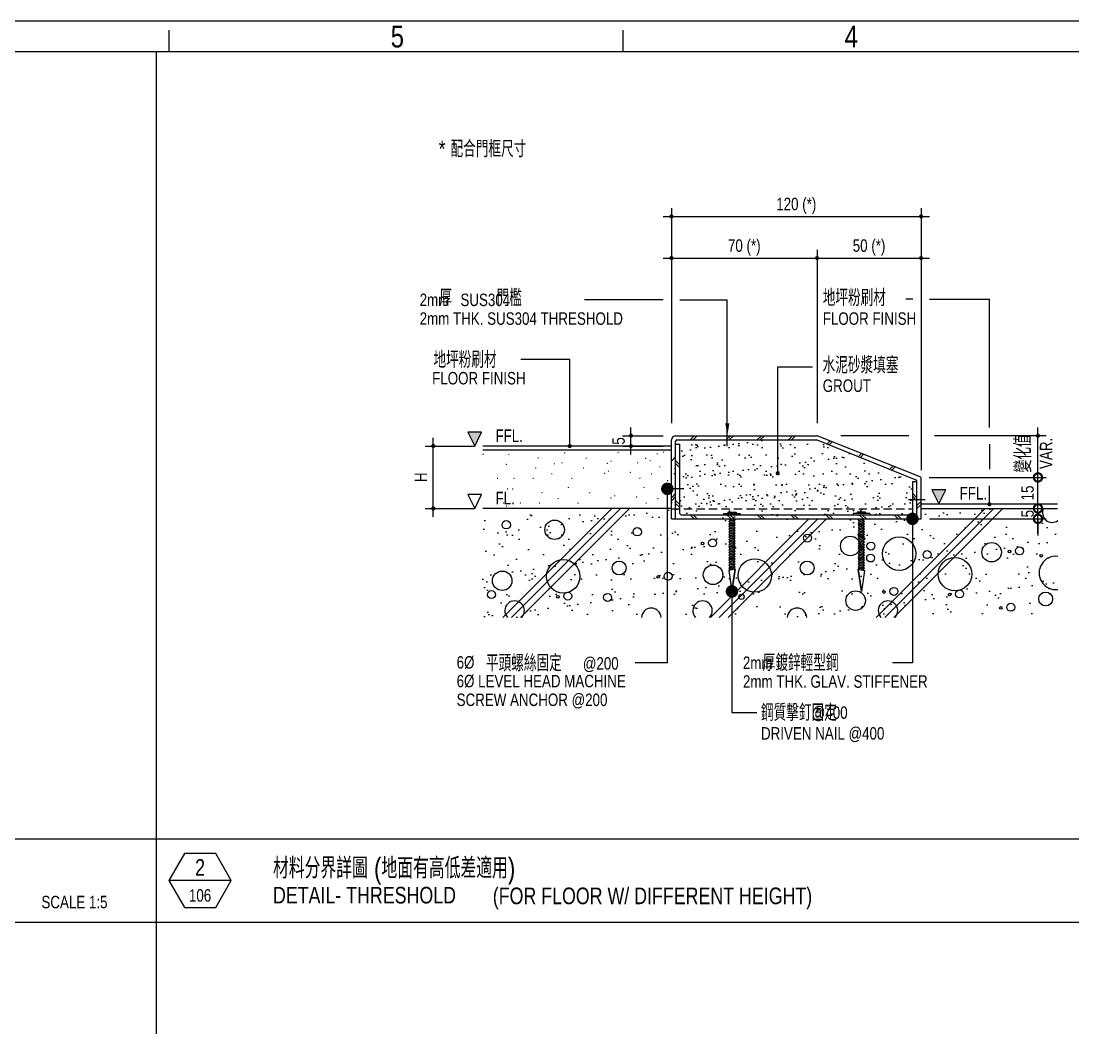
# Model space of a CAD drawing. Extents: x -15449 to 568150, y -1239737 to 53667.
# Drawn here: x 13911 to 14163.9, y 7587.8 to 7830 of the extents above; entities that cross this region are included whole.
import ezdxf
from ezdxf.enums import TextEntityAlignment as Align

# ---------------------------------------------------------------- set-up
doc = ezdxf.new("R2010")
doc.units = 0
doc.header["$LTSCALE"] = 8
doc.linetypes.add('HIDDEN', pattern=[0.375, 0.25, -0.125])
doc.layers.get('0').update_dxf_attribs({"color": 1, "linetype": 'CONTINUOUS'})
doc.layers.get('Defpoints').update_dxf_attribs({"linetype": 'CONTINUOUS'})
for name, color, linetype in [('1', 1, 'CONTINUOUS'), ('2', 2, 'CONTINUOUS'), ('3', 3, 'CONTINUOUS'), ('4', 4, 'CONTINUOUS'), ('BOR', 1, 'CONTINUOUS'), ('DIM', 1, 'CONTINUOUS'), ('NOTE', 2, 'CONTINUOUS'), ('SECTIONS', 3, 'CONTINUOUS'), ('TEXT', 2, 'CONTINUOUS')]:
    doc.layers.add(name, color=color, linetype=linetype)
doc.styles.add('ACADCHN6', font='CTCICHN0.shx', dxfattribs={"bigfont": 'ACADCHN6.shx'})
doc.styles.add('CTCIL_A1_DWG$0$ARIAL', font='Arial')
doc.styles.add('S1', font='AUCAD', dxfattribs={"width": 0.8, "height": 3})
doc.dimstyles.new('ARCH-2', dxfattribs={"dimscale": 100, "dimtxt": 3, "dimasz": 0.04, "dimexe": 0.02, "dimexo": 0.02, "dimgap": 0.01, "dimtad": 1, "dimdec": 0, "dimlfac": 2, "dimzin": 0, "dimdsep": 46, "dimtxsty": 'S1', "dimblk": 'DOTSMALL', "dimcen": 0.02, "dimdle": 0.02, "dimclrd": 1, "dimclre": 1, "dimclrt": 2, "dimadec": 0, "dimazin": 0, "dimtfac": 1, "dimtdec": 0, "dimtix": 1, "dimtofl": 0, "dimtmove": 1, "dimatfit": 3, "dimfxl": 1, "dimtolj": 1, "dimtzin": 0, "dimlwd": -1, "dimlwe": -1, "dimarcsym": 0})
doc.dimstyles.new('CTCI_CVLLEADER', dxfattribs={"dimtxt": 3, "dimasz": 3, "dimexe": 2, "dimexo": 2, "dimgap": 1, "dimtad": 0, "dimtih": 1, "dimtoh": 1, "dimdec": 4, "dimlfac": 100, "dimzin": 0, "dimdsep": 46, "dimtxsty": 'S1', "dimblk": 'DTARROWF', "dimcen": 2, "dimclrd": 1, "dimclre": 1, "dimclrt": 2, "dimadec": 0, "dimazin": 0, "dimtfac": 1, "dimtdec": 4, "dimtofl": 0, "dimtmove": 0, "dimatfit": 3, "dimldrblk": 'DTARROWF', "dimfxl": 1, "dimtolj": 1, "dimtzin": 0, "dimarcsym": 0})

# ---------------------------------------------------------------- blocks, each defined once
blk = doc.blocks.new('DARROW1')
at = {"layer": '1', "color": 2}
blk.add_solid([(-3, -0.5), (-3, 0.5), (0, 0)], dxfattribs=at)
blk = doc.blocks.new('darrow9')
at = {"color": 2, "const_width": 0.5}
blk.add_lwpolyline([(-0.25, 0, 1), (0.25, 0, 1)], format="xyb", close=True, dxfattribs=at)
blk = doc.blocks.new('DTARROWF')
at = {"color": 0, "const_width": 0.5}
blk.add_lwpolyline([(-0.25, 0, 1), (0.25, 0, 1)], format="xyb", close=True, dxfattribs=at)
blk = doc.blocks.new('_DotSmall')
at = {"color": 0, "linetype": 'ByBlock', "const_width": 0.5}
blk.add_lwpolyline([(-0.0625, 0, 1), (0.0625, 0, 1)], format="xyb", close=True, dxfattribs=at)
blk = doc.blocks.new('*D314')
at = {"layer": '1', "color": 1, "transparency": 16777216}
for p, q in [((14155.49, 7712.78), (14155.49, 7716.78)), ((14129.39, 7712.78), (14157.49, 7712.78)), ((14129.39, 7710.28), (14157.49, 7710.28)), ((14155.49, 7710.28), (14155.49, 7706.28))]:
    blk.add_line(p, q, dxfattribs=at)
at = {"layer": 'Defpoints', "color": 0, "transparency": 16777216}
for p in [(14127.39, 7712.78), (14155.49, 7712.78), (14127.39, 7710.28)]:
    blk.add_point(p, dxfattribs=at)
at = {"layer": '1', "color": 1, "transparency": 16777216, "xscale": 4, "yscale": 4, "zscale": 4}
for p, rotation in [((14155.49, 7712.78), 270), ((14155.49, 7710.28), 90)]:
    blk.add_blockref('_DotSmall', p, dxfattribs=dict(at, rotation=rotation))
at = {"layer": '1', "color": 2, "transparency": 16777216, "insert": (14152.99, 7711.53), "char_height": 3, "attachment_point": 5, "rotation": 90, "style": 'S1'}
blk.add_mtext('\\A1;5', dxfattribs=at)
blk = doc.blocks.new('*D315')
at = {"layer": '1', "color": 1, "transparency": 16777216}
for p, q in [((14129.33, 7720.24), (14157.49, 7720.24)), ((14155.49, 7710.78), (14155.49, 7722.24)), ((14129.39, 7712.78), (14157.49, 7712.78))]:
    blk.add_line(p, q, dxfattribs=at)
at = {"layer": 'Defpoints', "color": 0, "transparency": 16777216}
for p in [(14127.33, 7720.24), (14155.49, 7720.24), (14127.39, 7712.78)]:
    blk.add_point(p, dxfattribs=at)
at = {"layer": '1', "color": 1, "transparency": 16777216, "xscale": 4, "yscale": 4, "zscale": 4}
for p, rotation in [((14155.49, 7720.24), 90), ((14155.49, 7712.78), 270)]:
    blk.add_blockref('_DotSmall', p, dxfattribs=dict(at, rotation=rotation))
at = {"layer": '1', "color": 2, "transparency": 16777216, "insert": (14152.99, 7716.51), "char_height": 3, "attachment_point": 5, "rotation": 90, "style": 'S1'}
blk.add_mtext('\\A1;15', dxfattribs=at)
blk = doc.blocks.new('_Dot')
at = {"color": 0, "linetype": 'ByBlock', "lineweight": -2}
blk.add_line((-0.5, 0), (-1, 0), dxfattribs=at)
at = {"color": 0, "linetype": 'ByBlock', "const_width": 0.5}
blk.add_lwpolyline([(-0.25, 0, 1), (0.25, 0, 1)], format="xyb", close=True, dxfattribs=at)
blk = doc.blocks.new('CTCIL_A1_DWG')
at = {"linetype": 'Continuous', "lineweight": 25}
for p, q in [((840, 593), (0, 593)), ((291.64, 585.5), (291.64, 590.81)), ((402.24, 585.5), (402.24, 590.81)), ((832.65, 585.5), (8.35, 585.5))]:
    blk.add_line(p, q, dxfattribs=at)
at = {"linetype": 'Continuous', "lineweight": 0, "style": 'CTCIL_A1_DWG$0$ARIAL', "width": 0.786}
for s, p in [('5', (345.59, 586.55)), ('4', (456.2, 586.55))]:
    blk.add_text(s, height=5.31, dxfattribs=at).set_placement(p)

msp = doc.modelspace()

# ---------------------------------------------------------------- hatches: boundary and pattern name
at = {"layer": '2', "linetype": 'Continuous'}
h = msp.add_hatch(dxfattribs=at)
h.set_pattern_fill('AR-SAND', color=256, scale=0.15, style=0)
h.set_pattern_definition([(37.5, (13636.6584, 7428.83), (-0.240005, 7.3412), [0, -5.7912, 0, -6.477, 0, -6.19125]), (7.5, (13636.658, 7428.83), (6.74285, 10.75238), [0, -3.1242, 0, -5.2197, 0, -2.00025]), (327.5, (13631.972, 7428.83), (11.864886, 0.02156), [0, -1.905, 0, -6.858, 0, -8.9535]), (317.5, (13631.972, 7428.83), (11.45335, 3.34394), [0, -0.9525, 0, -4.4958, 0, -5.1435])])
edge = h.paths.add_edge_path()
edge.add_line((14022.0046, 7686.5959), (14160.162, 7686.5959))
edge.add_line((14022.0046, 7712.7821), (14022.0046, 7686.5959))
edge.add_line((14067.3916, 7712.7821), (14022.0046, 7712.7821))
edge.add_line((14067.3916, 7710.2821), (14127.3916, 7710.2821))
edge.add_line((14067.3916, 7710.2821), (14067.3916, 7729.2821))
edge.add_line((14127.3916, 7710.2821), (14127.3916, 7720.0659))
edge.add_line((14127.3916, 7712.7821), (14160.162, 7712.7821))
edge.add_line((14160.162, 7712.7821), (14160.162, 7686.5959))
at = {"layer": 'DIM', "linetype": 'Continuous'}
h = msp.add_hatch(dxfattribs=at)
h.set_pattern_fill('AR-SAND', color=2, scale=0.1, style=0)
h.set_pattern_definition([(37.5, (13752.894, 7231.0917), (-0.160003, 4.894132), [0, -3.8608, 0, -4.318, 0, -4.1275]), (7.5, (13752.894, 7231.092), (4.49523, 7.16825), [0, -2.0828, 0, -3.4798, 0, -1.3335]), (327.5, (13749.77, 7231.0917), (7.909924, 0.014372), [0, -1.27, 0, -4.572, 0, -5.969]), (317.5, (13749.77, 7231.092), (7.635565, 2.22929), [0, -0.635, 0, -2.9972, 0, -3.429])])
h.paths.add_polyline_path([(14102.2398, 7729.2821), (14087.8094, 7729.2821), (14087.8094, 7724.9545, -1), (14087.8094, 7724.4545, -1), (14087.8094, 7724.9545), (14087.8094, 7729.2821), (14068.6916, 7729.2821, 0.41421356), (14068.3916, 7728.9821), (14068.3916, 7728.2821), (14069.3916, 7728.2821), (14069.3916, 7715.2821), (14125.3916, 7715.2821), (14125.3916, 7719.2586), (14126.3849, 7719.2586, 0.34704597), (14126.2211, 7719.5923)])
h.paths.add_polyline_path([(14125.3916, 7715.2821), (14069.3916, 7715.2821), (14069.3916, 7711.5821, 0.41421356), (14069.6916, 7711.2821), (14079.9284, 7711.2821), (14079.9284, 7711.5821), (14080.9284, 7711.5821), (14080.9284, 7711.8821), (14082.9284, 7711.8821), (14082.9284, 7711.5821), (14083.9284, 7711.5821), (14083.9284, 7711.2821), (14109.9284, 7711.2821), (14109.9284, 7711.5821), (14110.9284, 7711.5821), (14110.9284, 7711.8821), (14112.9284, 7711.8821), (14112.9284, 7711.5821), (14113.9284, 7711.5821), (14113.9284, 7711.2821), (14118.8537, 7711.2821, -0.50444778), (14125.3198, 7711.3875, 0.17841763), (14125.3916, 7711.5821)])

# ---------------------------------------------------------------- linework, layer by layer
at = {"layer": '1'}
for p, q in [((14072.8679, 7730.2821), (14071.8679, 7729.2821)), ((14073.5956, 7730.2821), (14072.5956, 7729.2821)), ((14081.5474, 7730.2821), (14080.5474, 7729.2821)), ((14082.2751, 7730.2821), (14081.2751, 7729.2821)), ((14089.0158, 7730.2821), (14088.0158, 7729.2821)), ((14089.7435, 7730.2821), (14088.7435, 7729.2821)), ((14096.4842, 7730.2821), (14095.4842, 7729.2821)), ((14097.2118, 7730.2821), (14096.2118, 7729.2821)), ((14105.5061, 7729.0373), (14104.7417, 7728.273)), ((14106.0256, 7728.8292), (14105.26, 7728.0636)), ((14067.3916, 7724.1827), (14068.3916, 7725.1827)), ((14113.0584, 7726.0113), (14112.2758, 7725.2287)), ((14113.5779, 7725.8032), (14112.794, 7725.0193)), ((14069.3916, 7723.2965), (14068.3916, 7724.2965)), ((14069.3916, 7722.5688), (14068.3916, 7723.5688)), ((14120.6106, 7722.9853), (14119.8099, 7722.1845)), ((14121.1301, 7722.7771), (14120.3281, 7721.9751)), ((14067.3916, 7715.3497), (14068.3916, 7716.3497)), ((14067.3916, 7714.622), (14068.3916, 7715.622)), ((14126.3916, 7715.3497), (14125.3916, 7716.3497)), ((14126.3916, 7714.622), (14125.3916, 7715.622)), ((14053.0234, 7712.7821), (14026.8372, 7686.5959)), ((14055.1447, 7712.7821), (14028.9585, 7686.5959)), ((14057.266, 7712.7821), (14031.0798, 7686.5959)), ((14069.3916, 7713.7358), (14068.3916, 7714.7358)), ((14069.3916, 7713.0082), (14068.3916, 7714.0082)), ((14142.7788, 7712.7821), (14116.5926, 7686.5959)), ((14144.9002, 7712.7821), (14118.7139, 7686.5959)), ((14147.0215, 7712.7821), (14120.8353, 7686.5959)), ((14126.3916, 7713.4695), (14127.3916, 7714.4695)), ((14126.3916, 7712.7418), (14127.3916, 7713.7418)), ((14072.8679, 7710.2821), (14071.8679, 7711.2821)), ((14073.5956, 7710.2821), (14072.5956, 7711.2821)), ((14100.4478, 7710.2821), (14076.7616, 7686.5959)), ((14102.5691, 7710.2821), (14078.8829, 7686.5959)), ((14081.7197, 7710.2821), (14080.7197, 7711.2821)), ((14104.6904, 7710.2821), (14081.0042, 7686.5959)), ((14082.4474, 7710.2821), (14081.4474, 7711.2821)), ((14089.0158, 7710.2821), (14088.0158, 7711.2821)), ((14089.7435, 7710.2821), (14088.7435, 7711.2821)), ((14097.0808, 7710.2821), (14096.0808, 7711.2821)), ((14097.8085, 7710.2821), (14096.8085, 7711.2821)), ((14105.4604, 7710.2821), (14104.4604, 7711.2821)), ((14106.188, 7710.2821), (14105.188, 7711.2821)), ((14113.5254, 7710.2821), (14112.5254, 7711.2821)), ((14114.253, 7710.2821), (14113.253, 7711.2821)), ((14121.9049, 7710.2821), (14120.9049, 7711.2821)), ((14122.6326, 7710.2821), (14121.6326, 7711.2821))]:
    msp.add_line(p, q, dxfattribs=at)
at = {"layer": '1', "linetype": 'HIDDEN'}
msp.add_line((14067.3916, 7712.7146), (14125.3916, 7712.7146), dxfattribs=at)
at = {"layer": '1'}
for centre, radius in [((14027.6706, 7708.8578), 1.0051), ((14039.2942, 7707.6612), 2.3453), ((14059.1649, 7707.1817), 1.0051), ((14077.2702, 7704.5059), 0.9563), ((14100.0953, 7705.6569), 0.9563), ((14110.3642, 7703.7718), 2.3453), ((14122.1257, 7701.904), 4.0205), ((14074.8794, 7704.3466), 0.3188), ((14112.8803, 7703.2061), 0.3188), ((14115.3375, 7703.746), 0.9563), ((14128.8412, 7701.6841), 0.9563), ((14144.3447, 7702.2521), 2.3453), ((14148.6714, 7702.4259), 0.3188), ((14151.0623, 7702.5852), 0.9563), ((14041.3749, 7696.4548), 4.0205), ((14054.8093, 7698.4661), 1.6752), ((14087.4069, 7696.6615), 4.0205), ((14099.9902, 7698.4661), 1.6752), ((14115.2711, 7700.8654), 0.9563), ((14135.5403, 7696.9806), 4.0205), ((14156.2363, 7701.423), 0.3188), ((14026.7025, 7695.3935), 2.3453), ((14066.5646, 7696.4704), 0.9563), ((14077.3882, 7696.8273), 2.3453), ((14064.1738, 7696.311), 0.3188), ((14024.1246, 7692.0753), 0.9563), ((14042.4771, 7691.6931), 0.9563), ((14052.0404, 7691.3745), 0.9563), ((14111.6568, 7690.6138), 2.3453), ((14118.4664, 7692.6803), 0.3188), ((14120.8572, 7692.8397), 0.9563), ((14134.2516, 7692.0596), 0.3188), ((14136.6424, 7692.219), 0.9563), ((14157.3416, 7691.0136), 1.6752), ((14040.0862, 7691.5338), 0.3188), ((14084.2268, 7691.5338), 0.6376), ((14148.9594, 7689.0179), 0.9563), ((14146.5685, 7688.8586), 0.3188)]:
    msp.add_circle(centre, radius, dxfattribs=at)
for centre, radius, start, end in [((14158.9216, 7711.7834), 2.3453, 154.796191, 305.348779), ((14159.7864, 7697.2734), 4.0205, 82.968631, 277.031369), ((14029.6809, 7688.2136), 2.3453, 316.391511, 223.608489), ((14074.8618, 7688.2136), 2.3453, 316.391511, 223.608489), ((14119.4363, 7688.2136), 2.3453, 316.391511, 223.608489), ((14062.5299, 7686.482), 2.3453, 2.783951, 177.216049), ((14097.5784, 7686.482), 2.3453, 2.783951, 177.216049)]:
    msp.add_arc(centre, radius, start, end, dxfattribs=at)
at = {"layer": '2'}
for p, q in [((14067.3916, 7727.7821), (14022.0046, 7727.7821)), ((14160.162, 7713.7821), (14127.3916, 7713.7821))]:
    msp.add_line(p, q, dxfattribs=at)
at = {"layer": '2', "const_width": 0.15}
for points in [[(14022.1042, 7725.7316, -1), (14022.1042, 7725.8816, -1)], [(14028.3065, 7725.7254, -1), (14028.3065, 7725.8754, -1)], [(14041.7145, 7726.0781, -1), (14041.7145, 7726.2281, -1)], [(14054.5585, 7726.1857, -1), (14054.5585, 7726.3357, -1)], [(14063.9701, 7725.8223, -1), (14063.9701, 7725.9723, -1)], [(14065.5056, 7726.2575, -1), (14065.5056, 7726.4075, -1)], [(14027.6745, 7723.3253, -1), (14027.6745, 7723.4753, -1)], [(14034.7476, 7722.4684, -1), (14034.7476, 7722.6184, -1)], [(14035.3795, 7724.8685, -1), (14035.3795, 7725.0185, -1)], [(14039.2446, 7723.4329, -1), (14039.2446, 7723.5829, -1)], [(14041.0826, 7723.678, -1), (14041.0826, 7723.828, -1)], [(14046.9427, 7724.8939, -1), (14046.7927, 7724.8939, -1)], [(14051.9737, 7723.5463, -1), (14051.9737, 7723.6963, -1)], [(14052.8667, 7724.0684, -1), (14052.8667, 7724.2184, -1)], [(14059.2539, 7723.678, -1), (14059.2539, 7723.828, -1)], [(14061.181, 7724.75, -1), (14061.181, 7724.9, -1)], [(14062.2925, 7724.1645, -1), (14062.2925, 7724.3145, -1)], [(14064.5935, 7722.7289, -1), (14064.5935, 7722.8789, -1)], [(14025.557, 7719.9498, -1), (14025.557, 7720.0998, -1)], [(14029.5589, 7719.9498, -1), (14029.5589, 7720.0998, -1)], [(14034.1486, 7719.9498, -1), (14034.1486, 7720.0998, -1)], [(14038.6127, 7721.0328, -1), (14038.6127, 7721.1828, -1)], [(14043.4276, 7719.9498, -1), (14043.4276, 7720.0998, -1)], [(14046.3108, 7722.4938, -1), (14046.1608, 7722.4938, -1)], [(14051.3418, 7721.1462, -1), (14051.3418, 7721.2962, -1)], [(14052.2347, 7721.6683, -1), (14052.2347, 7721.8183, -1)], [(14057.4897, 7721.3855, -1), (14057.4897, 7721.5355, -1)], [(14059.7907, 7719.9498, -1), (14059.7907, 7720.0998, -1)], [(14062.5798, 7721.0221, -1), (14062.5798, 7721.1721, -1)], [(14027.9889, 7717.3944, -1), (14027.9889, 7717.5444, -1)], [(14029.1912, 7717.3882, -1), (14029.1912, 7717.5382, -1)], [(14042.5992, 7717.7409, -1), (14042.5992, 7717.8909, -1)], [(14060.7706, 7717.7409, -1), (14060.7706, 7717.8909, -1)], [(14066.4565, 7719.4079, -1), (14066.4565, 7719.5579, -1)], [(14036.2643, 7716.5313, -1), (14036.2643, 7716.6813, -1)], [(14040.1293, 7715.0957, -1), (14040.1293, 7715.2457, -1)], [(14047.8274, 7716.5567, -1), (14047.6774, 7716.5567, -1)], [(14052.8584, 7715.2091, -1), (14052.8584, 7715.3591, -1)], [(14053.7514, 7715.7312, -1), (14053.7514, 7715.8812, -1)], [(14059.0064, 7715.4484, -1), (14059.0064, 7715.5984, -1)], [(14064.0965, 7715.085, -1), (14064.0965, 7715.235, -1)], [(14066.9928, 7716.5127, -1), (14066.9928, 7716.6627, -1)], [(14027.0737, 7714.0127, -1), (14027.0737, 7714.1627, -1)], [(14027.8289, 7713.3494, -1), (14027.6789, 7713.3494, -1)], [(14031.0756, 7714.0127, -1), (14031.0756, 7714.1627, -1)], [(14035.6652, 7714.0127, -1), (14035.6652, 7714.1627, -1)], [(14044.9443, 7714.0127, -1), (14044.9443, 7714.1627, -1)], [(14061.3074, 7714.0127, -1), (14061.3074, 7714.1627, -1)]]:
    msp.add_lwpolyline(points, format="xyb", close=True, dxfattribs=at)
at = {"layer": '2', "linetype": 'Continuous'}
for points in [[(14081.1728, 7710.2821), (14081.4839, 7709.9711), (14081.1728, 7709.6599), (14081.4839, 7709.3488), (14081.1728, 7709.0376)], [(14082.3728, 7710.2821), (14082.6839, 7709.9711), (14082.3728, 7709.6599), (14082.6839, 7709.3488), (14082.3728, 7709.0376)], [(14112.5888, 7710.2821), (14112.2777, 7709.9711), (14112.5888, 7709.6599), (14112.2777, 7709.3488), (14112.5888, 7709.0376)], [(14113.7888, 7710.2821), (14113.4777, 7709.9711), (14113.7888, 7709.6599), (14113.4777, 7709.3488), (14113.7888, 7709.0376)], [(14081.1728, 7709.0376), (14081.4839, 7708.7266), (14081.1728, 7708.4154), (14081.4839, 7708.1043), (14081.1728, 7707.7931), (14081.4839, 7707.4821), (14081.1728, 7707.1709), (14081.4839, 7706.8598), (14081.1728, 7706.5486), (14081.4839, 7706.2376), (14081.1728, 7705.9264), (14081.4839, 7705.6153), (14081.1728, 7705.3041)], [(14082.3728, 7709.0376), (14082.6839, 7708.7266), (14082.3728, 7708.4154), (14082.6839, 7708.1043), (14082.3728, 7707.7931), (14082.6839, 7707.4821), (14082.3728, 7707.1709), (14082.6839, 7706.8598), (14082.3728, 7706.5486), (14082.6839, 7706.2376), (14082.3728, 7705.9264), (14082.6839, 7705.6153), (14082.3728, 7705.3041)], [(14112.5888, 7709.0376), (14112.2777, 7708.7266), (14112.5888, 7708.4154), (14112.2777, 7708.1043), (14112.5888, 7707.7931), (14112.2777, 7707.4821), (14112.5888, 7707.1709), (14112.2777, 7706.8598), (14112.5888, 7706.5486), (14112.2777, 7706.2376), (14112.5888, 7705.9264), (14112.2777, 7705.6153), (14112.5888, 7705.3041)], [(14113.7888, 7709.0376), (14113.4777, 7708.7266), (14113.7888, 7708.4154), (14113.4777, 7708.1043), (14113.7888, 7707.7931), (14113.4777, 7707.4821), (14113.7888, 7707.1709), (14113.4777, 7706.8598), (14113.7888, 7706.5486), (14113.4777, 7706.2376), (14113.7888, 7705.9264), (14113.4777, 7705.6153), (14113.7888, 7705.3041)], [(14081.1728, 7705.3041), (14081.4839, 7704.9931), (14081.1728, 7704.6819), (14081.4839, 7704.3708), (14081.1728, 7704.0597), (14081.4839, 7703.7486), (14081.1728, 7703.4374), (14081.4839, 7703.1263), (14081.1728, 7702.8152), (14081.4839, 7702.5041), (14081.1728, 7702.1929), (14081.4839, 7701.8818), (14081.1728, 7701.5707)], [(14082.3728, 7705.3041), (14082.6839, 7704.9931), (14082.3728, 7704.6819), (14082.6839, 7704.3708), (14082.3728, 7704.0597), (14082.6839, 7703.7486), (14082.3728, 7703.4374), (14082.6839, 7703.1263), (14082.3728, 7702.8152), (14082.6839, 7702.5041), (14082.3728, 7702.1929), (14082.6839, 7701.8818), (14082.3728, 7701.5707)], [(14112.5888, 7705.3041), (14112.2777, 7704.9931), (14112.5888, 7704.6819), (14112.2777, 7704.3708), (14112.5888, 7704.0597), (14112.2777, 7703.7486), (14112.5888, 7703.4374), (14112.2777, 7703.1263), (14112.5888, 7702.8152), (14112.2777, 7702.5041), (14112.5888, 7702.1929), (14112.2777, 7701.8818), (14112.5888, 7701.5707)], [(14113.7888, 7705.3041), (14113.4777, 7704.9931), (14113.7888, 7704.6819), (14113.4777, 7704.3708), (14113.7888, 7704.0597), (14113.4777, 7703.7486), (14113.7888, 7703.4374), (14113.4777, 7703.1263), (14113.7888, 7702.8152), (14113.4777, 7702.5041), (14113.7888, 7702.1929), (14113.4777, 7701.8818), (14113.7888, 7701.5707)], [(14081.1728, 7701.5707), (14081.4839, 7701.2596), (14081.1728, 7700.9484), (14081.4839, 7700.6373), (14081.1728, 7700.3262), (14081.4839, 7700.0151), (14081.1728, 7699.7039), (14081.4839, 7699.3928), (14081.1728, 7699.0817), (14081.4839, 7698.7706), (14081.1728, 7698.4594), (14081.4839, 7698.1483), (14081.1728, 7697.8372)], [(14082.3728, 7701.5707), (14082.6839, 7701.2596), (14082.3728, 7700.9484), (14082.6839, 7700.6373), (14082.3728, 7700.3262), (14082.6839, 7700.0151), (14082.3728, 7699.7039), (14082.6839, 7699.3928), (14082.3728, 7699.0817), (14082.6839, 7698.7706), (14082.3728, 7698.4594), (14082.6839, 7698.1483), (14082.6839, 7698.1483)], [(14112.5888, 7701.5707), (14112.2777, 7701.2596), (14112.5888, 7700.9484), (14112.2777, 7700.6373), (14112.5888, 7700.3262), (14112.2777, 7700.0151), (14112.5888, 7699.7039), (14112.2777, 7699.3928), (14112.5888, 7699.0817), (14112.2777, 7698.7706), (14112.5888, 7698.4594), (14112.2777, 7698.1483), (14112.2777, 7698.1483)], [(14113.7888, 7701.5707), (14113.4777, 7701.2596), (14113.7888, 7700.9484), (14113.4777, 7700.6373), (14113.7888, 7700.3262), (14113.4777, 7700.0151), (14113.7888, 7699.7039), (14113.4777, 7699.3928), (14113.7888, 7699.0817), (14113.4777, 7698.7706), (14113.7888, 7698.4594), (14113.4777, 7698.1483), (14113.7888, 7697.8372)]]:
    msp.add_lwpolyline(points, dxfattribs=at)
at = {"layer": '3'}
for p, q in [((13943.5962, 7253.4492), (13943.5962, 7822.6044)), ((14068.3916, 7730.2821), (14102.3429, 7730.2821)), ((14127.1864, 7720.3505), (14102.4378, 7730.2667)), ((14067.3916, 7710.2821), (14067.3916, 7729.2821)), ((14068.3916, 7710.2821), (14068.3916, 7728.9821)), ((14068.3916, 7728.2821), (14069.3916, 7728.2821)), ((14068.6916, 7729.2821), (14102.2398, 7729.2821)), ((14069.3916, 7711.5821), (14069.3916, 7728.2821)), ((14126.1864, 7719.6062), (14102.2398, 7729.2821)), ((14067.3916, 7726.7821), (14022.0046, 7726.7821)), ((14125.3916, 7711.5821), (14125.3916, 7719.2586)), ((14125.3916, 7719.2586), (14126.3916, 7719.2586)), ((14126.3916, 7710.2821), (14126.3916, 7719.3216)), ((14127.3916, 7710.2821), (14127.3916, 7720.0659)), ((14067.3916, 7712.7821), (14022.0046, 7712.7821)), ((14127.3916, 7712.7821), (14160.162, 7712.7821)), ((14067.3916, 7710.2821), (14127.3916, 7710.2821)), ((14069.6916, 7711.2821), (14125.0916, 7711.2821)), ((13667.2339, 7633.2965), (14480.3346, 7633.2965)), ((13667.2339, 7613.2965), (14480.3346, 7613.2965))]:
    msp.add_line(p, q, dxfattribs=at)
for centre, radius, start, end in [((14068.3916, 7729.2821), 1, 90, 180), ((14102.3429, 7729.9821), 0.3, 71.565051, 90), ((14068.6916, 7728.9821), 0.3, 90, 180), ((14127.0916, 7720.0659), 0.3, 0, 71.565051), ((14126.0916, 7719.3216), 0.3, 0, 71.565051), ((14069.6916, 7711.5821), 0.3, 180, 270), ((14125.0916, 7711.5821), 0.3, 270, 0)]:
    msp.add_arc(centre, radius, start, end, dxfattribs=at)
at = {"layer": '4'}
for p, q in [((14070.3916, 7717.5079), (14066.3916, 7717.5079)), ((14124.3916, 7714.9702), (14128.3916, 7714.9702))]:
    msp.add_line(p, q, dxfattribs=at)
at = {"layer": 'DIM', "color": 1, "linetype": 'Continuous'}
for p, q in [((14067.3916, 7785.0065), (14067.3916, 7775.0065)), ((14127.3916, 7785.0065), (14127.3916, 7775.0065)), ((14065.3916, 7783.0065), (14129.3916, 7783.0065)), ((14067.3916, 7775.0065), (14067.3916, 7733.2821)), ((14102.3916, 7775.0065), (14102.3916, 7733.2821)), ((14127.3916, 7775.0065), (14127.3916, 7721.9602)), ((14065.3916, 7773.0065), (14129.3916, 7773.0065)), ((14125.3916, 7763.1343), (14123.706, 7763.1343)), ((14129.3916, 7763.1343), (14143.8258, 7763.1343)), ((14143.8258, 7732.2821), (14143.8258, 7763.1343)), ((14055.654, 7730.2821), (14065.3916, 7730.2821)), ((14057.654, 7725.7821), (14057.654, 7732.2821)), ((14157.4882, 7730.2821), (14130.6317, 7730.2821)), ((14155.4882, 7706.7338), (14155.4882, 7732.2821)), ((14008.1422, 7727.7821), (14020.0046, 7727.7821)), ((14010.1422, 7710.7821), (14010.1422, 7729.7821)), ((14055.654, 7727.7821), (14065.3916, 7727.7821)), ((14143.8258, 7728.2821), (14143.8258, 7722.2413)), ((14143.8258, 7713.7821), (14143.8258, 7718.2413)), ((14008.1422, 7712.7821), (14020.0046, 7712.7821))]:
    msp.add_line(p, q, dxfattribs=at)
at = {"layer": 'NOTE', "color": 1}
for p, q in [((14065.3916, 7762.9486), (14046.4472, 7762.9486)), ((14069.3916, 7762.9486), (14080.8136, 7762.9486)), ((14080.8136, 7727.7821), (14080.8136, 7762.9486)), ((14092.9393, 7721.2314), (14092.9393, 7746.8749)), ((14092.9393, 7746.8749), (14101.2963, 7746.8749)), ((14124.4229, 7730.2821), (14108.0658, 7730.2821)), ((14082.3728, 7710.2821), (14081.4839, 7709.9711)), ((14112.5888, 7710.2821), (14113.4777, 7709.9711)), ((14082.6839, 7709.9711), (14081.1728, 7709.6599)), ((14082.6839, 7709.3488), (14081.1728, 7709.0376)), ((14082.6839, 7708.7266), (14081.1728, 7708.4154)), ((14082.6839, 7708.1043), (14081.1728, 7707.7931)), ((14082.6839, 7707.4821), (14081.1728, 7707.1709)), ((14082.3728, 7709.6599), (14081.4839, 7709.3488)), ((14082.3728, 7709.0376), (14081.4839, 7708.7266)), ((14082.3728, 7708.4154), (14081.4839, 7708.1043)), ((14082.3728, 7707.7931), (14081.4839, 7707.4821)), ((14112.2777, 7709.9711), (14113.7888, 7709.6599)), ((14112.2777, 7709.3488), (14113.7888, 7709.0376)), ((14112.2777, 7708.7266), (14113.7888, 7708.4154)), ((14112.2777, 7708.1043), (14113.7888, 7707.7931)), ((14112.2777, 7707.4821), (14113.7888, 7707.1709)), ((14112.5888, 7709.6599), (14113.4777, 7709.3488)), ((14112.5888, 7709.0376), (14113.4777, 7708.7266)), ((14112.5888, 7708.4154), (14113.4777, 7708.1043)), ((14112.5888, 7707.7931), (14113.4777, 7707.4821)), ((14082.6839, 7706.8598), (14081.1728, 7706.5486)), ((14082.6839, 7706.2376), (14081.1728, 7705.9264)), ((14082.6839, 7705.6153), (14081.1728, 7705.3041)), ((14082.6839, 7704.9931), (14081.1728, 7704.6819)), ((14082.3728, 7707.1709), (14081.4839, 7706.8598)), ((14082.3728, 7706.5486), (14081.4839, 7706.2376)), ((14082.3728, 7705.9264), (14081.4839, 7705.6153)), ((14082.3728, 7705.3041), (14081.4839, 7704.9931)), ((14112.2777, 7706.8598), (14113.7888, 7706.5486)), ((14112.2777, 7706.2376), (14113.7888, 7705.9264)), ((14112.2777, 7705.6153), (14113.7888, 7705.3041)), ((14112.2777, 7704.9931), (14113.7888, 7704.6819)), ((14112.5888, 7707.1709), (14113.4777, 7706.8598)), ((14112.5888, 7706.5486), (14113.4777, 7706.2376)), ((14112.5888, 7705.9264), (14113.4777, 7705.6153)), ((14112.5888, 7705.3041), (14113.4777, 7704.9931)), ((14082.6839, 7704.3708), (14081.1728, 7704.0597)), ((14082.6839, 7703.7486), (14081.1728, 7703.4374)), ((14082.6839, 7703.1263), (14081.1728, 7702.8152)), ((14082.6839, 7702.5041), (14081.1728, 7702.1929)), ((14082.3728, 7704.6819), (14081.4839, 7704.3708)), ((14082.3728, 7704.0597), (14081.4839, 7703.7486)), ((14082.3728, 7703.4374), (14081.4839, 7703.1263)), ((14082.3728, 7702.8152), (14081.4839, 7702.5041)), ((14112.2777, 7704.3708), (14113.7888, 7704.0597)), ((14112.2777, 7703.7486), (14113.7888, 7703.4374)), ((14112.2777, 7703.1263), (14113.7888, 7702.8152)), ((14112.2777, 7702.5041), (14113.7888, 7702.1929)), ((14112.5888, 7704.6819), (14113.4777, 7704.3708)), ((14112.5888, 7704.0597), (14113.4777, 7703.7486)), ((14112.5888, 7703.4374), (14113.4777, 7703.1263)), ((14112.5888, 7702.8152), (14113.4777, 7702.5041)), ((14082.6839, 7701.8818), (14081.1728, 7701.5707)), ((14082.6839, 7701.2596), (14081.1728, 7700.9484)), ((14082.6839, 7700.6373), (14081.1728, 7700.3262)), ((14082.6839, 7700.0151), (14081.1728, 7699.7039)), ((14082.3728, 7702.1929), (14081.4839, 7701.8818)), ((14082.3728, 7701.5707), (14081.4839, 7701.2596)), ((14082.3728, 7700.9484), (14081.4839, 7700.6373)), ((14082.3728, 7700.3262), (14081.4839, 7700.0151)), ((14112.2777, 7701.8818), (14113.7888, 7701.5707)), ((14112.2777, 7701.2596), (14113.7888, 7700.9484)), ((14112.2777, 7700.6373), (14113.7888, 7700.3262)), ((14112.2777, 7700.0151), (14113.7888, 7699.7039)), ((14112.5888, 7702.1929), (14113.4777, 7701.8818)), ((14112.5888, 7701.5707), (14113.4777, 7701.2596)), ((14112.5888, 7700.9484), (14113.4777, 7700.6373)), ((14112.5888, 7700.3262), (14113.4777, 7700.0151)), ((14082.6839, 7699.3928), (14081.1728, 7699.0817)), ((14082.6839, 7698.7706), (14081.1728, 7698.4594)), ((14082.6839, 7698.1483), (14081.1728, 7697.8372)), ((14082.3728, 7699.7039), (14081.4839, 7699.3928)), ((14082.3728, 7699.0817), (14081.4839, 7698.7706)), ((14082.3728, 7698.4594), (14081.4839, 7698.1483)), ((14112.2777, 7699.3928), (14113.7888, 7699.0817)), ((14112.2777, 7698.7706), (14113.7888, 7698.4594)), ((14112.2777, 7698.1483), (14113.7888, 7697.8372)), ((14112.5888, 7699.7039), (14113.4777, 7699.3928)), ((14112.5888, 7699.0817), (14113.4777, 7698.7706)), ((14112.5888, 7698.4594), (14113.4777, 7698.1483))]:
    msp.add_line(p, q, dxfattribs=at)
at = {"layer": 'NOTE', "color": 2}
for p, q in [((14093.1225, 7721.6352), (14093.1225, 7721.0643)), ((14093.1225, 7721.0643), (14093.2495, 7721.0643)), ((14093.2495, 7721.0643), (14093.2495, 7721.0008)), ((14079.9284, 7711.5821), (14079.9284, 7711.2821)), ((14079.9284, 7711.5821), (14083.9284, 7711.5821)), ((14080.9284, 7711.8821), (14080.9284, 7711.5821)), ((14080.9284, 7711.8821), (14082.9284, 7711.8821)), ((14082.9284, 7711.8821), (14082.9284, 7711.5821)), ((14083.9284, 7711.5821), (14083.9284, 7711.2821)), ((14115.0332, 7711.5821), (14111.0332, 7711.5821)), ((14111.0332, 7711.5821), (14111.0332, 7711.2821)), ((14112.0332, 7711.8821), (14112.0332, 7711.5821)), ((14114.0332, 7711.8821), (14112.0332, 7711.8821)), ((14114.0332, 7711.8821), (14114.0332, 7711.5821)), ((14115.0332, 7711.5821), (14115.0332, 7711.2821)), ((14081.1728, 7697.8372), (14081.9284, 7692.8372)), ((14082.6839, 7698.1483), (14081.9284, 7692.8372)), ((14081.9284, 7692.8372), (14082.6839, 7698.1483)), ((14112.2777, 7698.1483), (14113.0332, 7692.8372)), ((14113.0332, 7692.8372), (14112.2777, 7698.1483)), ((14113.7888, 7697.8372), (14113.0332, 7692.8372))]:
    msp.add_line(p, q, dxfattribs=at)
at = {"layer": 'NOTE', "color": 1}
msp.add_circle((14112.9467, 7706.0867), 0.3188, dxfattribs=at)
at = {"layer": 'NOTE'}
for points in [[(14021.7539, 7731.1155), (14018.4205, 7731.1155), (14020.0872, 7727.7821)], [(14133.3287, 7717.2664), (14129.9954, 7717.2664), (14131.662, 7713.933)]]:
    msp.add_solid(points, dxfattribs=at)
at = {"layer": 'SECTIONS', "color": 2}
for points in [[(14021.7539, 7731.1155), (14018.4205, 7731.1155), (14020.0872, 7727.7821)], [(14021.7608, 7716.1155), (14018.4275, 7716.1155), (14020.0942, 7712.7821)], [(14133.3287, 7717.2664), (14129.9954, 7717.2664), (14131.662, 7713.933)]]:
    msp.add_lwpolyline(points, close=True, dxfattribs=at)
at = {"layer": 'TEXT', "color": 3}
msp.add_line((13961.5726, 7623.2965), (13946.5615, 7623.2965), dxfattribs=at)
msp.add_lwpolyline([(13950.3143, 7629.7965), (13946.5615, 7623.2965), (13950.3143, 7616.7965), (13957.8198, 7616.7965), (13961.5726, 7623.2965), (13957.8198, 7629.7965)], close=True, dxfattribs=at)

# ---------------------------------------------------------------- block references
at = {"layer": 'BOR', "linetype": 'Continuous', "xscale": 0.9864072873835638, "yscale": 0.9864072873835638, "zscale": 0.9864072873835638}
msp.add_blockref('CTCIL_A1_DWG', (13659, 7245.0639), dxfattribs=at)
at = {"layer": 'DIM', "color": 1, "linetype": 'Continuous'}
for p in [(14067.3916, 7783.0065), (14127.3916, 7783.0065), (14067.3916, 7773.0065), (14102.3916, 7773.0065), (14127.3916, 7773.0065), (14057.654, 7730.2821), (14155.4882, 7730.2821), (14010.1422, 7727.7821), (14057.654, 7727.7821), (14010.1422, 7712.7821)]:
    msp.add_blockref('DTARROWF', p, dxfattribs=at)
at = {"layer": 'DIM', "color": 2, "rotation": 270}
msp.add_blockref('DARROW1', (14080.8136, 7730.2821), dxfattribs=at)
at = {"layer": 'DIM', "color": 1, "linetype": 'Continuous', "rotation": 270.0000000000001}
msp.add_blockref('_Dot', (14143.8258, 7713.7821), dxfattribs=at)
at = {"layer": 'NOTE', "color": 2, "rotation": 270}
msp.add_blockref('darrow9', (14092.9393, 7721.2314), dxfattribs=at)

# ---------------------------------------------------------------- texts
at = {"layer": 'DIM', "color": 2, "linetype": 'Continuous', "style": 'S1', "width": 0.8}
for s, p in [('120 (*)', (14097.3916, 7784.5065)), ('70 (*)', (14084.8916, 7774.5065)), ('50 (*)', (14114.8916, 7774.5065))]:
    msp.add_text(s, height=3, dxfattribs=at).set_placement(p, align=Align.CENTER)
msp.add_text('5', height=3, rotation=90, dxfattribs=at).set_placement((14056.154, 7729.9043), align=Align.RIGHT)
msp.add_text('H', height=3, rotation=90, dxfattribs=at).set_placement((14008.6422, 7720.2821), align=Align.CENTER)
at = {"layer": 'TEXT', "width": 0.8}
for s, height, style, p in [('* 配合門框尺寸', 4, 'ACADCHN6', (14011.4079, 7797.2361)), ('地坪粉刷材', 4, 'ACADCHN6', (14103.7523, 7761.4486)), ('FLOOR FINISH', 3, 'S1', (14103.7523, 7756.9486)), ('水泥砂漿填塞', 4, 'ACADCHN6', (14103.7142, 7745.238)), ('GROUT', 3, 'S1', (14103.7523, 7740.8176)), ('FFL.', 3, 'S1', (14025.0872, 7728.7821)), ('FFL.', 3, 'S1', (14136.662, 7714.933)), ('FL.', 3, 'S1', (14025.0942, 7713.7821)), ('平頭螺絲固定 ', 4, 'ACADCHN6', (14022.7832, 7673.6026)), ('SCALE 1:5', 3, 'S1', (13915.9357, 7616.6248))]:
    msp.add_text(s, height=height, dxfattribs=dict(at, style=style)).set_placement(p)
for s, height, style, p in [('    厚         門檻', 4, 'ACADCHN6', (14006.8536, 7763.4486)), ('2mm   SUS304        ', 3, 'S1', (14006.8536, 7762.9486)), ('2mm THK. SUS304 THRESHOLD', 3, 'S1', (14006.8536, 7758.4486)), ('地坪粉刷材', 4, 'ACADCHN6', (14010.1679, 7748.5663)), ('FLOOR FINISH', 3, 'S1', (14009.8577, 7744.1096)), ('    厚鍍鋅輕型鋼     ', 4, 'ACADCHN6', (14084.5518, 7675.6714)), ('鋼質擊釘固定 ', 4, 'ACADCHN6', (14088.9115, 7663.6929))]:
    msp.add_text(s, height=height, dxfattribs=dict(at, style=style)).set_placement(p, align=Align.MIDDLE_LEFT)
at = {"layer": 'TEXT', "color": 2, "style": 'ACADCHN6', "width": 0.8}
msp.add_text('變化值', height=4.02064, rotation=90, dxfattribs=at).set_placement((14153.9029, 7726.0317), align=Align.CENTER)
at = {"layer": 'TEXT', "style": 'S1', "width": 0.8}
msp.add_text('VAR.', height=3.01548, rotation=90, dxfattribs=at).set_placement((14158.9513, 7726.0317), align=Align.CENTER)
at = {"layer": 'TEXT', "color": 2, "style": 'S1', "width": 0.8}
for s, p in [('6%%C ', (14015.7456, 7674.2678)), (' @200', (14045.1967, 7674.0181)), ('6%%C LEVEL HEAD MACHINE', (14015.7456, 7669.7678)), ('SCREW ANCHOR @200', (14015.7456, 7665.2678))]:
    msp.add_text(s, height=3, dxfattribs=at).set_placement(p)
for s, p in [('2mm', (14084.5518, 7675.6714)), ('2mm THK. GLAV. STIFFENER ', (14084.5761, 7671.1714)), ('          @400', (14092.2018, 7663.6929)), ('DRIVEN NAIL @400', (14088.9115, 7658.6929))]:
    msp.add_text(s, height=3, dxfattribs=at).set_placement(p, align=Align.MIDDLE_LEFT)
at = {"layer": 'TEXT', "color": 3, "width": 0.8}
for s, height, style, p in [('材料分界詳圖 (地面有高低差適用)', 5, 'ACADCHN6', (13971.5979, 7623.7868)), ('DETAIL- THRESHOLD', 4, 'S1', (13971.5979, 7617.7868)), (' (FOR FLOOR W/ DIFFERENT HEIGHT)', 4, 'S1', (14023.2446, 7617.6188))]:
    msp.add_text(s, height=height, dxfattribs=dict(at, style=style)).set_placement(p)
at = {"layer": 'TEXT', "color": 3, "style": 'S1', "width": 0.8}
for s, height, p in [('2', 4, (13954.067, 7624.4543)), ('106', 3, (13954.067, 7618.2206))]:
    msp.add_text(s, height=height, dxfattribs=at).set_placement(p, align=Align.CENTER)

# ---------------------------------------------------------------- dimensions: what is measured, and where the dimension line sits
at = {"layer": '1'}
for base, p1, p2, picture, middle in [((14155.4882, 7720.2413), (14127.3916, 7712.7821), (14127.3349, 7720.2413), '*D315', (14152.9882, 7716.5117)), ((14155.4882, 7712.7821), (14127.3916, 7710.2821), (14127.3916, 7712.7821), '*D314', (14152.9882, 7711.5321))]:
    dim = msp.add_linear_dim(base=base, p1=p1, p2=p2, angle=90, dimstyle='ARCH-2', dxfattribs=at)
    dim.commit()
    dim.dimension.update_dxf_attribs({"geometry": picture, "text_midpoint": middle})

# ---------------------------------------------------------------- leaders
at = {"layer": 'DIM', "color": 1, "linetype": 'Continuous'}
msp.add_leader([(14042.9223, 7727.7821), (14042.9223, 7748.5663), (14031.1425, 7748.5663)], dimstyle='CTCI_CVLLEADER', override={"dimasz": 1, "dimldrblk": 'Dot'}, dxfattribs=at)
for points in [[(14066.3916, 7717.5079), (14066.3916, 7675.6714), (14058.6943, 7675.6714)], [(14125.3078, 7710.2821), (14125.3078, 7675.6714), (14120.4854, 7675.6714)], [(14081.9284, 7692.8372), (14081.9284, 7663.6929), (14087.9115, 7663.6929)]]:
    msp.add_leader(points, dimstyle='CTCI_CVLLEADER', dxfattribs=at)

doc.saveas('drawing.dxf')
